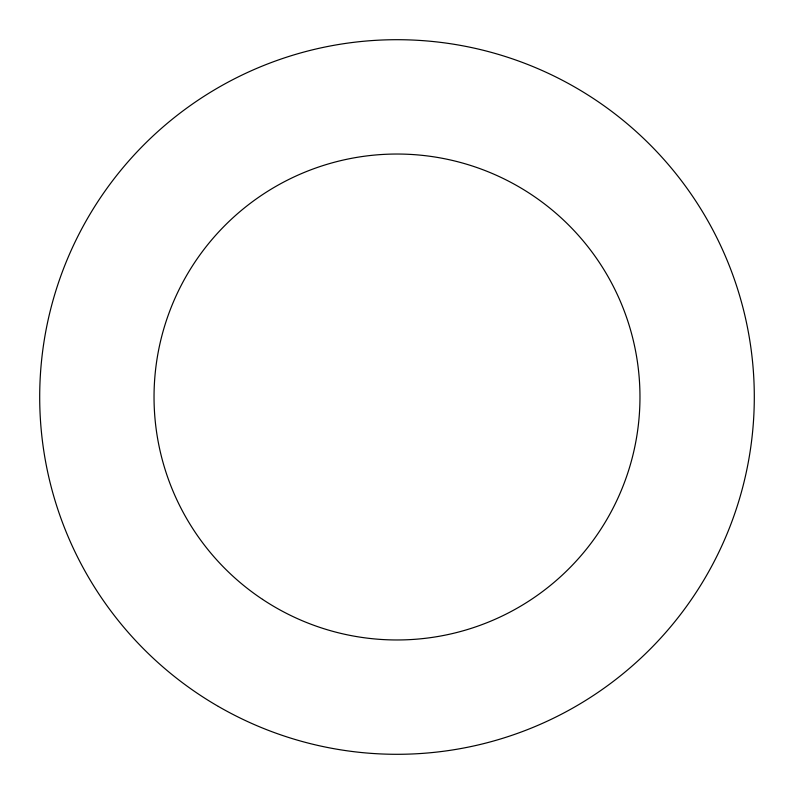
<?xml version="1.0" encoding="UTF-8"?>
<svg xmlns="http://www.w3.org/2000/svg" width="794" height="794" viewBox="0 0 794 794"><rect width="100%" height="100%" fill="white"/><g stroke="black" fill="none" stroke-linecap="round" stroke-linejoin="round"><path stroke-width="1.19" d="M218.35 706.432A357.3 357.3 0 0 0 754.3 397A357.3 357.3 0 0 0 218.35 87.568A357.3 357.3 0 0 0 218.35 706.432M262.546 599.371A242.964 242.964 0 0 0 639.488 412.255A242.964 242.964 0 0 0 288.966 179.375A242.964 242.964 0 0 0 262.546 599.371"/></g></svg>
